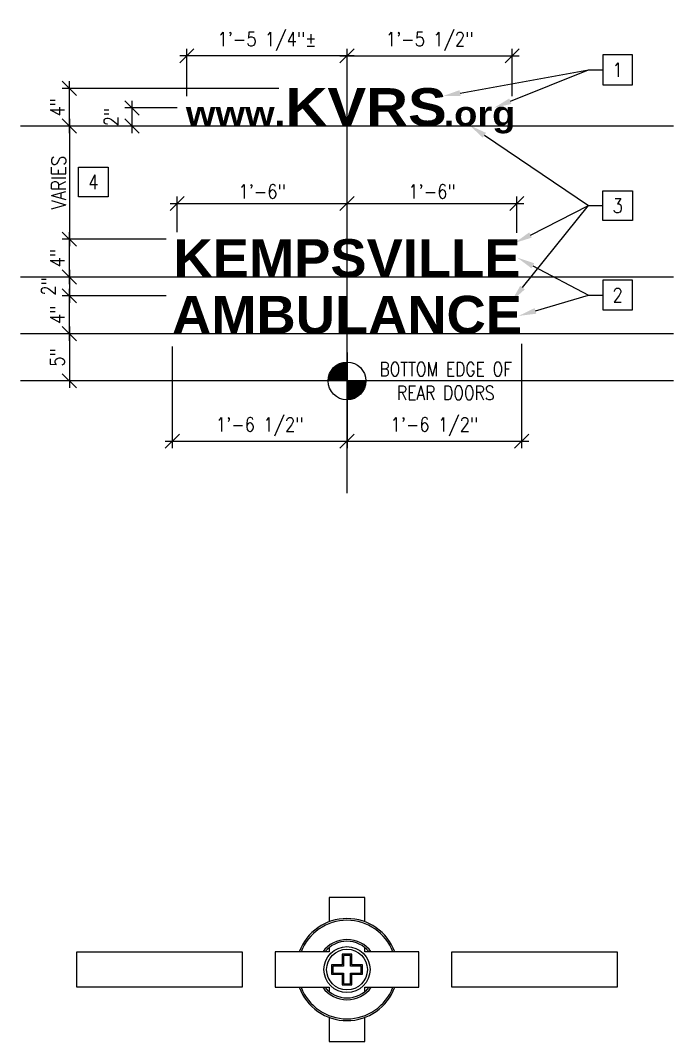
# Model space of a CAD drawing. Header units: inches. Extents: x -82 to 6902, y -1676 to 228.
# Drawn here: x 11 to 80.2, y -296 to -187.8 of the extents above; entities that cross this region are included whole.
import ezdxf
from ezdxf import colors
from ezdxf.entities.mleader import LeaderData, LeaderLine
from ezdxf.enums import TextEntityAlignment as Align
from ezdxf.math import Vec2, Vec3

# ---------------------------------------------------------------- set-up
doc = ezdxf.new("R2010")
doc.units = ezdxf.units.IN
doc.header["$LTSCALE"] = 0.5
doc.header["$MEASUREMENT"] = 0
for name, color, linetype in [('A-SHET-SYMB', 3, 'Continuous'), ('A-TEXT', 6, 'Continuous'), ('Dimensions', 1, 'Continuous'), ('TEXT - gold', 42, 'Continuous'), ('TEXT - GREEN', 104, 'Continuous')]:
    doc.layers.add(name, color=color, linetype=linetype)
doc.layers.add('LAYOUT LINES', color=2, linetype='Continuous', plot=False)
doc.styles.add('Kempsville1', font='ARIALBD.TTF', dxfattribs={"height": 4})
doc.styles.add('TDC_Standard', font='romans.shx', dxfattribs={"width": 0.85})
doc.dimstyles.new('TDC - 12', dxfattribs={"dimscale": 12, "dimtxt": 0.125, "dimasz": 0.125, "dimexe": 0.0625, "dimexo": 0.0625, "dimgap": 0.03125, "dimtad": 1, "dimdec": 4, "dimzin": 11, "dimdsep": 46, "dimlunit": 4, "dimtxsty": 'TDC_Standard', "dimblk1": 'OBLIQUE', "dimblk2": 'OBLIQUE', "dimsah": 1, "dimcen": 0.125, "dimdle": 0.0625, "dimclrd": 1, "dimclre": 6, "dimclrt": 2, "dimadec": 0, "dimazin": 0, "dimtfac": 1.33333, "dimtdec": 4, "dimtmove": 2, "dimatfit": 2, "dimfxl": 1, "dimfrac": 2, "dimtolj": 1, "dimtzin": 11, "dimarcsym": 0})
doc.mleader_styles.duplicate_entry("Standard", '')

# ---------------------------------------------------------------- blocks, each defined once
blk = doc.blocks.new('_Oblique')
at = {"color": 0, "linetype": 'ByBlock', "lineweight": -2}
blk.add_line((-0.5, -0.5), (0.5, 0.5), dxfattribs=at)
blk = doc.blocks.new('*D45')
at = {"layer": 'DefPoints', "color": 0}
for p in [(27.09, -221.61), (45.61, -222.25), (45.61, -232.39)]:
    blk.add_point(p, dxfattribs=at)
at = {"layer": 'Dimensions', "color": 6, "lineweight": -2}
for p, q in [((27.09, -222.36), (27.09, -233.14)), ((45.61, -223), (45.61, -233.14))]:
    blk.add_line(p, q, dxfattribs=at)
at = {"layer": 'Dimensions', "color": 1, "lineweight": -2}
blk.add_line((26.34, -232.39), (46.36, -232.39), dxfattribs=at)
at = {"layer": 'Dimensions', "color": 1, "lineweight": -2, "xscale": 1.5, "yscale": 1.5, "zscale": 1.5, "rotation": 180}
blk.add_blockref('_Oblique', (27.09, -232.39), dxfattribs=at)
at = {"layer": 'Dimensions', "color": 1, "lineweight": -2, "xscale": 1.5, "yscale": 1.5, "zscale": 1.5}
blk.add_blockref('_Oblique', (45.61, -232.39), dxfattribs=at)
at = {"layer": 'Dimensions', "color": 2, "insert": (36.35, -230.87), "char_height": 1.5, "attachment_point": 5, "style": 'TDC_Standard'}
blk.add_mtext('\\A1;1\'-6 1/2"', dxfattribs=at)
blk = doc.blocks.new('*D46')
at = {"layer": 'DefPoints', "color": 0}
for p in [(64.11, -221.33), (45.61, -222.25), (64.11, -232.39)]:
    blk.add_point(p, dxfattribs=at)
at = {"layer": 'Dimensions', "color": 6, "lineweight": -2}
for p, q in [((64.11, -222.08), (64.11, -233.14)), ((45.61, -223), (45.61, -233.14))]:
    blk.add_line(p, q, dxfattribs=at)
at = {"layer": 'Dimensions', "color": 1, "lineweight": -2}
blk.add_line((44.86, -232.39), (64.86, -232.39), dxfattribs=at)
at = {"layer": 'Dimensions', "color": 1, "lineweight": -2, "xscale": 1.5, "yscale": 1.5, "zscale": 1.5, "rotation": 180}
blk.add_blockref('_Oblique', (45.61, -232.39), dxfattribs=at)
at = {"layer": 'Dimensions', "color": 1, "lineweight": -2, "xscale": 1.5, "yscale": 1.5, "zscale": 1.5}
blk.add_blockref('_Oblique', (64.11, -232.39), dxfattribs=at)
at = {"layer": 'Dimensions', "color": 2, "insert": (54.86, -230.87), "char_height": 1.5, "attachment_point": 5, "style": 'TDC_Standard'}
blk.add_mtext('\\A1;1\'-6 1/2"', dxfattribs=at)
blk = doc.blocks.new('*D47')
at = {"layer": 'DefPoints', "color": 0}
for p in [(63.11, -191.57), (63.11, -196.58), (45.61, -205.48)]:
    blk.add_point(p, dxfattribs=at)
at = {"layer": 'Dimensions', "color": 6, "lineweight": -2}
for p, q in [((45.61, -204.73), (45.61, -190.82)), ((63.11, -195.83), (63.11, -190.82))]:
    blk.add_line(p, q, dxfattribs=at)
at = {"layer": 'Dimensions', "color": 1, "lineweight": -2}
blk.add_line((44.86, -191.57), (63.86, -191.57), dxfattribs=at)
at = {"layer": 'Dimensions', "color": 1, "lineweight": -2, "xscale": 1.5, "yscale": 1.5, "zscale": 1.5, "rotation": 180}
blk.add_blockref('_Oblique', (45.61, -191.57), dxfattribs=at)
at = {"layer": 'Dimensions', "color": 1, "lineweight": -2, "xscale": 1.5, "yscale": 1.5, "zscale": 1.5}
blk.add_blockref('_Oblique', (63.11, -191.57), dxfattribs=at)
at = {"layer": 'Dimensions', "color": 2, "insert": (54.36, -190.05), "char_height": 1.5, "attachment_point": 5, "style": 'TDC_Standard'}
blk.add_mtext('\\A1;1\'-5 1/2"', dxfattribs=at)
blk = doc.blocks.new('*D48')
at = {"layer": 'DefPoints', "color": 0}
for p in [(28.63, -191.57), (28.63, -196.58), (45.61, -205.48)]:
    blk.add_point(p, dxfattribs=at)
at = {"layer": 'Dimensions', "color": 6, "lineweight": -2}
for p, q in [((28.63, -195.83), (28.63, -190.82)), ((45.61, -204.73), (45.61, -190.82))]:
    blk.add_line(p, q, dxfattribs=at)
at = {"layer": 'Dimensions', "color": 1, "lineweight": -2}
blk.add_line((46.36, -191.57), (27.88, -191.57), dxfattribs=at)
at = {"layer": 'Dimensions', "color": 1, "lineweight": -2, "xscale": 1.5, "yscale": 1.5, "zscale": 1.5, "rotation": 180}
blk.add_blockref('_Oblique', (28.63, -191.57), dxfattribs=at)
at = {"layer": 'Dimensions', "color": 1, "lineweight": -2, "xscale": 1.5, "yscale": 1.5, "zscale": 1.5}
blk.add_blockref('_Oblique', (45.61, -191.57), dxfattribs=at)
at = {"layer": 'Dimensions', "color": 2, "insert": (37.12, -190.05), "char_height": 1.5, "attachment_point": 5, "style": 'TDC_Standard'}
blk.add_mtext('\\A1;1\'-5 1/4"%%P', dxfattribs=at)
blk = doc.blocks.new('*D49')
at = {"layer": 'DefPoints', "color": 0}
for p in [(16.19, -216.98), (27.21, -216.98), (25.22, -221)]:
    blk.add_point(p, dxfattribs=at)
at = {"layer": 'Dimensions', "color": 1, "lineweight": -2}
blk.add_line((16.19, -221.75), (16.19, -216.23), dxfattribs=at)
at = {"layer": 'Dimensions', "color": 6, "lineweight": -2}
for p, q in [((26.46, -216.98), (15.44, -216.98)), ((24.47, -221), (15.44, -221))]:
    blk.add_line(p, q, dxfattribs=at)
at = {"layer": 'Dimensions', "color": 1, "lineweight": -2, "xscale": 1.5, "yscale": 1.5, "zscale": 1.5}
for p, rotation in [((16.19, -216.98), 90), ((16.19, -221), 270)]:
    blk.add_blockref('_Oblique', p, dxfattribs=dict(at, rotation=rotation))
at = {"layer": 'Dimensions', "color": 2, "insert": (14.92, -218.99), "char_height": 1.5, "attachment_point": 5, "rotation": 90, "style": 'TDC_Standard'}
blk.add_mtext('\\A1;4"', dxfattribs=at)
blk = doc.blocks.new('*D50')
at = {"layer": 'DefPoints', "color": 0}
for p in [(22.21, -221), (16.19, -226), (70.87, -226)]:
    blk.add_point(p, dxfattribs=at)
at = {"layer": 'Dimensions', "color": 1, "lineweight": -2}
blk.add_line((16.19, -220.25), (16.19, -226.75), dxfattribs=at)
at = {"layer": 'Dimensions', "color": 6, "lineweight": -2}
for p, q in [((21.46, -221), (15.44, -221)), ((70.12, -226), (15.44, -226))]:
    blk.add_line(p, q, dxfattribs=at)
at = {"layer": 'Dimensions', "color": 1, "lineweight": -2, "xscale": 1.5, "yscale": 1.5, "zscale": 1.5}
for p, rotation in [((16.19, -221), 90), ((16.19, -226), 270)]:
    blk.add_blockref('_Oblique', p, dxfattribs=dict(at, rotation=rotation))
at = {"layer": 'Dimensions', "color": 2, "insert": (14.92, -223.5), "char_height": 1.5, "attachment_point": 5, "rotation": 90, "style": 'TDC_Standard'}
blk.add_mtext('\\A1;5"', dxfattribs=at)
blk = doc.blocks.new('*D51')
at = {"layer": 'DefPoints', "color": 0}
for p in [(20.63, -215), (16.19, -216.98), (27.21, -216.98)]:
    blk.add_point(p, dxfattribs=at)
at = {"layer": 'Dimensions', "color": 6, "lineweight": -2}
for p, q in [((19.88, -215), (15.44, -215)), ((26.46, -216.98), (15.44, -216.98))]:
    blk.add_line(p, q, dxfattribs=at)
at = {"layer": 'Dimensions', "color": 1, "lineweight": -2}
blk.add_line((16.19, -214.25), (16.19, -217.73), dxfattribs=at)
at = {"layer": 'Dimensions', "color": 1, "lineweight": -2, "xscale": 1.5, "yscale": 1.5, "zscale": 1.5}
for p, rotation in [((16.19, -215), 90), ((16.19, -216.98), 270)]:
    blk.add_blockref('_Oblique', p, dxfattribs=dict(at, rotation=rotation))
at = {"layer": 'Dimensions', "color": 2, "insert": (13.98, -215.99), "char_height": 1.5, "attachment_point": 5, "rotation": 90, "style": 'TDC_Standard'}
blk.add_mtext('\\A1;2"', dxfattribs=at)
blk = doc.blocks.new('*D52')
at = {"layer": 'DefPoints', "color": 0}
for p in [(26.38, -199), (16.19, -210.98), (19.88, -210.98)]:
    blk.add_point(p, dxfattribs=at)
at = {"layer": 'Dimensions', "color": 6, "lineweight": -2}
for p, q in [((25.63, -199), (15.44, -199)), ((19.13, -210.98), (15.44, -210.98))]:
    blk.add_line(p, q, dxfattribs=at)
at = {"layer": 'Dimensions', "color": 1, "lineweight": -2}
blk.add_line((16.19, -198.25), (16.19, -211.73), dxfattribs=at)
at = {"layer": 'Dimensions', "color": 1, "lineweight": -2, "xscale": 1.5, "yscale": 1.5, "zscale": 1.5}
for p, rotation in [((16.19, -199), 90), ((16.19, -210.98), 270)]:
    blk.add_blockref('_Oblique', p, dxfattribs=dict(at, rotation=rotation))
at = {"layer": 'Dimensions', "color": 2, "insert": (15.06, -204.99), "char_height": 1.5, "attachment_point": 5, "rotation": 90, "style": 'TDC_Standard'}
blk.add_mtext('\\A1;VARIES', dxfattribs=at)
blk = doc.blocks.new('*D80')
at = {"layer": 'DefPoints', "color": 0}
for p in [(16.19, -195.01), (39.13, -195.01), (26.38, -199)]:
    blk.add_point(p, dxfattribs=at)
at = {"layer": 'Dimensions', "color": 1, "lineweight": -2}
blk.add_line((16.19, -199.75), (16.19, -194.26), dxfattribs=at)
at = {"layer": 'Dimensions', "color": 6, "lineweight": -2}
for p, q in [((38.38, -195.01), (15.44, -195.01)), ((25.63, -199), (15.44, -199))]:
    blk.add_line(p, q, dxfattribs=at)
at = {"layer": 'Dimensions', "color": 1, "lineweight": -2, "xscale": 1.5, "yscale": 1.5, "zscale": 1.5}
for p, rotation in [((16.19, -195.01), 90), ((16.19, -199), 270)]:
    blk.add_blockref('_Oblique', p, dxfattribs=dict(at, rotation=rotation))
at = {"layer": 'Dimensions', "color": 2, "insert": (14.92, -197.01), "char_height": 1.5, "attachment_point": 5, "rotation": 90, "style": 'TDC_Standard'}
blk.add_mtext('\\A1;4"', dxfattribs=at)
blk = doc.blocks.new('*D82')
at = {"layer": 'DefPoints', "color": 0}
for p in [(45.61, -207.21), (27.61, -210.98), (45.61, -238.63)]:
    blk.add_point(p, dxfattribs=at)
at = {"layer": 'Dimensions', "color": 6, "lineweight": -2}
for p, q in [((27.61, -210.23), (27.61, -206.46)), ((45.61, -237.88), (45.61, -206.46))]:
    blk.add_line(p, q, dxfattribs=at)
at = {"layer": 'Dimensions', "color": 1, "lineweight": -2}
blk.add_line((26.86, -207.21), (46.36, -207.21), dxfattribs=at)
at = {"layer": 'Dimensions', "color": 1, "lineweight": -2, "xscale": 1.5, "yscale": 1.5, "zscale": 1.5, "rotation": 180}
blk.add_blockref('_Oblique', (27.61, -207.21), dxfattribs=at)
at = {"layer": 'Dimensions', "color": 1, "lineweight": -2, "xscale": 1.5, "yscale": 1.5, "zscale": 1.5}
blk.add_blockref('_Oblique', (45.61, -207.21), dxfattribs=at)
at = {"layer": 'Dimensions', "color": 2, "insert": (36.61, -205.94), "char_height": 1.5, "attachment_point": 5, "style": 'TDC_Standard'}
blk.add_mtext('\\A1;1\'-6"', dxfattribs=at)
blk = doc.blocks.new('*D83')
at = {"layer": 'DefPoints', "color": 0}
for p in [(63.61, -207.21), (63.61, -211.05), (45.61, -238.63)]:
    blk.add_point(p, dxfattribs=at)
at = {"layer": 'Dimensions', "color": 6, "lineweight": -2}
for p, q in [((45.61, -237.88), (45.61, -206.46)), ((63.61, -210.3), (63.61, -206.46))]:
    blk.add_line(p, q, dxfattribs=at)
at = {"layer": 'Dimensions', "color": 1, "lineweight": -2}
blk.add_line((44.86, -207.21), (64.36, -207.21), dxfattribs=at)
at = {"layer": 'Dimensions', "color": 1, "lineweight": -2, "xscale": 1.5, "yscale": 1.5, "zscale": 1.5, "rotation": 180}
blk.add_blockref('_Oblique', (45.61, -207.21), dxfattribs=at)
at = {"layer": 'Dimensions', "color": 1, "lineweight": -2, "xscale": 1.5, "yscale": 1.5, "zscale": 1.5}
blk.add_blockref('_Oblique', (63.61, -207.21), dxfattribs=at)
at = {"layer": 'Dimensions', "color": 2, "insert": (54.61, -205.94), "char_height": 1.5, "attachment_point": 5, "style": 'TDC_Standard'}
blk.add_mtext('\\A1;1\'-6"', dxfattribs=at)
blk = doc.blocks.new('Anno_Square')
blk.add_lwpolyline([(-0.197, -0.0985), (0, -0.0985), (0, 0.0985), (-0.197, 0.0985)], close=True)
at = {"color": 2, "style": 'TDC_Standard', "width": 0.851562}
blk.add_attdef('ID', text='', height=0.0938, dxfattribs=at).set_placement((-0.0985, 0), align=Align.MIDDLE_CENTER)
blk = doc.blocks.new('*D97')
at = {"layer": 'DefPoints', "color": 0}
for p in [(22.83, -197.09), (28.35, -197.09), (26.38, -199)]:
    blk.add_point(p, dxfattribs=at)
at = {"layer": 'Dimensions', "color": 1, "lineweight": -2}
blk.add_line((22.83, -199.75), (22.83, -196.34), dxfattribs=at)
at = {"layer": 'Dimensions', "color": 6, "lineweight": -2}
for p, q in [((27.6, -197.09), (22.08, -197.09)), ((25.63, -199), (22.08, -199))]:
    blk.add_line(p, q, dxfattribs=at)
at = {"layer": 'Dimensions', "color": 1, "lineweight": -2, "xscale": 1.5, "yscale": 1.5, "zscale": 1.5}
for p, rotation in [((22.83, -197.09), 90), ((22.83, -199), 270)]:
    blk.add_blockref('_Oblique', p, dxfattribs=dict(at, rotation=rotation))
at = {"layer": 'Dimensions', "color": 2, "insert": (20.62, -198.05), "char_height": 1.5, "attachment_point": 5, "rotation": 90, "style": 'TDC_Standard'}
blk.add_mtext('\\A1;2"', dxfattribs=at)
blk = doc.blocks.new('*D98')
at = {"layer": 'DefPoints', "color": 0}
for p in [(16.19, -210.98), (27.21, -210.98), (25.22, -215)]:
    blk.add_point(p, dxfattribs=at)
at = {"layer": 'Dimensions', "color": 1, "lineweight": -2}
blk.add_line((16.19, -215.75), (16.19, -210.23), dxfattribs=at)
at = {"layer": 'Dimensions', "color": 6, "lineweight": -2}
for p, q in [((26.46, -210.98), (15.44, -210.98)), ((24.47, -215), (15.44, -215))]:
    blk.add_line(p, q, dxfattribs=at)
at = {"layer": 'Dimensions', "color": 1, "lineweight": -2, "xscale": 1.5, "yscale": 1.5, "zscale": 1.5}
for p, rotation in [((16.19, -210.98), 90), ((16.19, -215), 270)]:
    blk.add_blockref('_Oblique', p, dxfattribs=dict(at, rotation=rotation))
at = {"layer": 'Dimensions', "color": 2, "insert": (14.92, -212.99), "char_height": 1.5, "attachment_point": 5, "rotation": 90, "style": 'TDC_Standard'}
blk.add_mtext('\\A1;4"', dxfattribs=at)

msp = doc.modelspace()

# ---------------------------------------------------------------- linework, layer by layer
at = {"layer": 'A-TEXT', "const_width": 2}
for points in [[(45.6057, -225.00441, 0.414213562), (44.6057, -226.00441)], [(45.6057, -227.00441, 0.414213562), (46.6057, -226.00441)]]:
    msp.add_lwpolyline(points, format="xyb", dxfattribs=at)
at = {"layer": 'A-TEXT'}
msp.add_circle((45.6057, -226.00441), 2, dxfattribs=at)
at = {"layer": 'LAYOUT LINES'}
for p, q in [((45.6057, -196.19046), (45.6057, -226.00441)), ((80.21086, -199.00441), (11.00054, -199.00441)), ((80.21086, -215.00441), (11.00054, -215.00441)), ((80.21086, -221.00441), (11.00054, -221.00441)), ((80.21086, -226.00441), (11.00054, -226.00441))]:
    msp.add_line(p, q, dxfattribs=at)
for points in [[(47.4807, -283.28947), (47.4807, -280.73516), (43.7307, -280.73516), (43.7307, -283.28947)], [(43.7307, -286.01829), (43.7307, -286.48516), (37.9807, -286.48516), (37.9807, -290.23516), (43.7307, -290.23516), (43.7307, -290.70204)], [(47.4807, -290.70204), (47.4807, -290.23516), (53.2307, -290.23516), (53.2307, -286.48516), (47.4807, -286.48516), (47.4807, -286.01829)], [(45.9807, -287.98516), (45.9807, -286.86016), (45.2307, -286.86016), (45.2307, -287.98516)], [(45.2307, -287.98516), (44.1057, -287.98516), (44.1057, -288.73516), (45.2307, -288.73516)], [(45.2307, -288.73516), (45.2307, -289.86016), (45.9807, -289.86016), (45.9807, -288.73516)], [(45.9807, -288.73516), (47.1057, -288.73516), (47.1057, -287.98516), (45.9807, -287.98516)], [(43.7307, -293.43085), (43.7307, -295.98516), (47.4807, -295.98516), (47.4807, -293.43085)]]:
    msp.add_lwpolyline(points, dxfattribs=at)
for points in [[(16.9807, -286.48516), (34.4807, -286.48516), (34.4807, -290.23516), (16.9807, -290.23516)], [(56.7307, -286.48516), (74.2307, -286.48516), (74.2307, -290.23516), (56.7307, -290.23516)], [(46.1057, -288.86016), (47.2307, -288.86016), (47.2307, -287.86016), (46.1057, -287.86016), (46.1057, -286.73516), (45.1057, -286.73516), (45.1057, -287.86016), (43.9807, -287.86016), (43.9807, -288.86016), (45.1057, -288.86016), (45.1057, -289.98516), (46.1057, -289.98516)]]:
    msp.add_lwpolyline(points, close=True, dxfattribs=at)
for points in [[(43.028, -290.23516, 0.509175077), (48.1834, -290.23516, 0.480384461)], [(43.26383, -290.23516, 0.480384461), (47.94758, -290.23516)]]:
    msp.add_lwpolyline(points, format="xyb", dxfattribs=at)
for radius in [2.4375, 2.15625]:
    msp.add_circle((45.6057, -288.36016), radius, dxfattribs=at)
for radius, start, end in [(5.40625, 20.2929844, 159.7070156), (5.21875, 21.0560732, 158.9439268), (3.1875, 36.0318791, 143.9681209), (3, 38.6821875, 141.3178125), (5.40625, 200.2929844, 339.7070156), (5.21875, 201.0560732, 338.9439268)]:
    msp.add_arc((45.6057, -288.36016), radius, start, end, dxfattribs=at)

# ---------------------------------------------------------------- block references
at = {"layer": 'A-SHET-SYMB', "xscale": 15.9996, "yscale": 15.9996, "zscale": 15.9996}
for p, values in [((75.86069, -193.05261), {'ID': '1'}), ((75.86069, -216.90982), {'ID': '2'})]:
    msp.add_blockref('Anno_Square', p, dxfattribs=at).add_auto_attribs(values)
at = {"layer": 'A-SHET-SYMB'}
ref = msp.add_blockref('Anno_Square', (17.16239, -204.93393), dxfattribs=dict(at, xscale=-15.9996, yscale=15.9996, zscale=15.9996))
ref.add_attrib('ID', '4', dxfattribs={"layer": '0', "color": 2, "height": 1.49996, "style": 'TDC_Standard', "width": 0.851562}).set_placement((18.73853, -204.93393), align=Align.MIDDLE_CENTER)
ref = msp.add_blockref('Anno_Square', (72.70842, -207.43647), dxfattribs=dict(at, xscale=-15.9996, yscale=15.9996, zscale=15.9996))
ref.add_attrib('ID', '3', dxfattribs={"layer": '0', "color": 2, "height": 1.49996, "style": 'TDC_Standard', "width": 0.851562}).set_placement((74.28455, -207.43647), align=Align.MIDDLE_CENTER)

# ---------------------------------------------------------------- texts
at = {"layer": 'A-TEXT', "insert": (56.06654, -226.00441), "char_height": 1.5, "width": 15.878396, "attachment_point": 5, "style": 'TDC_Standard'}
msp.add_mtext('{\\W0.8;BOTTOM EDGE OF REAR DOORS}', dxfattribs=at)
at = {"layer": 'TEXT - gold', "style": 'Kempsville1', "width": 1.1}
for s, height, p in [('KVRS', 4, (47.63401, -200.18859)), ('www.               .org', 2.6218787, (45.99045, -199.7806))]:
    msp.add_text(s, height=height, dxfattribs=at).set_placement(p, align=Align.BOTTOM_CENTER)
at = {"layer": 'TEXT - GREEN', "style": 'Kempsville1', "width": 1.03}
for s, p in [('KEMPSVILLE', (45.6057, -216.18859)), ('AMBULANCE', (45.6057, -222.18859))]:
    msp.add_text(s, height=4, dxfattribs=at).set_placement(p, align=Align.BOTTOM_CENTER)

# ---------------------------------------------------------------- dimensions: what is measured, and where the dimension line sits
at = {"layer": 'Dimensions'}
for base, p1, p2, angle, text, picture, middle in [((28.63233, -191.56901), (45.6057, -205.47835), (28.63233, -196.58493), 180, '1\'-5 1/4"%%P', '*D48', (37.11901, -190.05116)), ((22.82751, -197.09494), (26.37792, -199.00441), (28.34625, -197.09494), 270, '2"', '*D97', (20.62215, -198.04968)), ((16.18824, -210.97871), (26.37792, -199.00441), (19.88481, -210.97871), 270, 'VARIES', '*D52', (15.06324, -204.99156))]:
    dim = msp.add_linear_dim(base=base, p1=p1, p2=p2, angle=angle, text=text, dimstyle='TDC - 12', dxfattribs=at)
    dim.commit()
    dim.dimension.update_dxf_attribs({"geometry": picture, "text_midpoint": middle})
for base, p1, p2, picture, middle in [((63.10941, -191.56901), (45.6057, -205.47835), (63.10941, -196.58493), '*D47', (54.35756, -190.05116)), ((45.6057, -207.20972), (27.6057, -210.98039), (45.6057, -238.62941), '*D82', (36.6057, -205.94186)), ((63.6057, -207.20972), (45.6057, -238.62941), (63.6057, -211.04661), '*D83', (54.6057, -205.94186)), ((45.6057, -232.38525), (27.09134, -221.608), (45.6057, -222.24841), '*D45', (36.34852, -230.86739)), ((64.1057, -232.38525), (45.6057, -222.24841), (64.1057, -221.3347), '*D46', (54.8557, -230.86739))]:
    dim = msp.add_linear_dim(base=base, p1=p1, p2=p2, dimstyle='TDC - 12', dxfattribs=at)
    dim.commit()
    dim.dimension.update_dxf_attribs({"geometry": picture, "text_midpoint": middle})
for base, p1, p2, picture, middle in [((16.18824, -195.01041), (26.37792, -199.00441), (39.12702, -195.01041), '*D80', (14.92038, -197.00741)), ((16.18824, -210.97871), (25.21837, -215.00441), (27.2084, -210.97871), '*D98', (14.92038, -212.99156)), ((16.18824, -216.97871), (20.63481, -215.00441), (27.2084, -216.97871), '*D51', (13.98288, -215.99156)), ((16.18824, -216.97871), (25.21837, -221.00441), (27.2084, -216.97871), '*D49', (14.92038, -218.99156)), ((16.18824, -226.00441), (22.21339, -221.00441), (70.86689, -226.00441), '*D50', (14.92038, -223.50441))]:
    dim = msp.add_linear_dim(base=base, p1=p1, p2=p2, angle=270, dimstyle='TDC - 12', dxfattribs=at)
    dim.commit()
    dim.dimension.update_dxf_attribs({"geometry": picture, "text_midpoint": middle})

# ---------------------------------------------------------------- leaders
ml = msp.add_multileader_mtext('')
ml.set_content('\\P^I', color=2, style='TDC_Standard')
ml.set_leader_properties(color=1)
ml.build(insert=Vec2(0, 0))
ml.multileader.update_dxf_attribs({"dogleg_length": 0.125, "arrow_head_size": 1.875, "scale": 12})
ctx = ml.context
ctx.base_point, ctx.scale, ctx.char_height, ctx.arrow_head_size, ctx.landing_gap_size, ctx.plane_origin = Vec3(72.70842, -193.05261), 12, 1.5, 1.875, 1.08, Vec3(63.04758, -198.24401)
notes = []
notes.append((ctx, [(0, (1, 1, 0), (71.20842, -193.05261), (1, 0), 1.5, [(0, [(61.17363, -197.07301)], 0, []), (1, [(55.74343, -195.8378)], 0, [])])]))
ctx.mtext.insert, ctx.mtext.flow_direction = Vec3(73.78842, -192.30261), 5
ml = msp.add_multileader_mtext('')
ml.set_content('\\P^I', color=2, style='TDC_Standard')
ml.set_leader_properties(color=1)
ml.build(insert=Vec2(0, 0))
ml.multileader.update_dxf_attribs({"dogleg_length": 0.125, "arrow_head_size": 1.875, "scale": 12})
ctx = ml.context
ctx.base_point, ctx.scale, ctx.char_height, ctx.arrow_head_size, ctx.landing_gap_size, ctx.plane_origin, ctx.plane_x_axis, ctx.plane_y_axis = Vec3(74.86842, -207.43647), 12, 1.5, 1.875, 1.08, Vec3(57.22581, -209.04916), Vec3(-1, 0), Vec3(0, -1)
notes.append((ctx, [(0, (1, 1, 0), (71.20842, -207.43647), (1, 0), 1.5, [(0, [(63.02769, -217.57033)], 0, [0, Vec3(65.36816, -214.67107), Vec3(66.31037, -213.50392)]), (1, [(63.36992, -211.39019)], 0, []), (2, [(58.60662, -198.93036)], 0, [])])]))
ctx.mtext.insert, ctx.mtext.text_direction, ctx.mtext.rotation, ctx.mtext.flow_direction = Vec3(73.78842, -208.18647), Vec3(-1, 0), 3.141592654, 5
ml = msp.add_multileader_mtext('')
ml.set_content('\\P^I', color=2, style='TDC_Standard')
ml.set_leader_properties(color=1)
ml.build(insert=Vec2(0, 0))
ml.multileader.update_dxf_attribs({"dogleg_length": 0.125, "arrow_head_size": 1.875, "scale": 12})
ctx = ml.context
ctx.base_point, ctx.scale, ctx.char_height, ctx.arrow_head_size, ctx.landing_gap_size, ctx.plane_origin = Vec3(72.70842, -216.90982), 12, 1.5, 1.875, 1.08, Vec3(63.04758, -220.72622)
notes.append((ctx, [(0, (1, 1, 0), (71.20842, -216.90982), (1, 0), 1.5, [(0, [(63.77841, -219.11954)], 0, []), (1, [(63.64048, -212.9317)], 0, [])])]))
ctx.mtext.insert, ctx.mtext.flow_direction = Vec3(73.78842, -216.15982), 5
for ctx, leaders in notes:
    for number, flags, end, landing, length, lines in leaders:
        leader = LeaderData()
        leader.index, (leader.has_last_leader_line, leader.has_dogleg_vector, leader.attachment_direction) = number, flags
        leader.last_leader_point, leader.dogleg_vector, leader.dogleg_length = Vec3(end), Vec3(landing), length
        for number, points, colour, breaks in lines:
            line = LeaderLine()
            line.index, line.vertices, line.color, line.breaks = number, Vec3.list(points), colors.encode_raw_color(colour), breaks
            leader.lines.append(line)
        ctx.leaders.append(leader)

doc.saveas('drawing.dxf')
